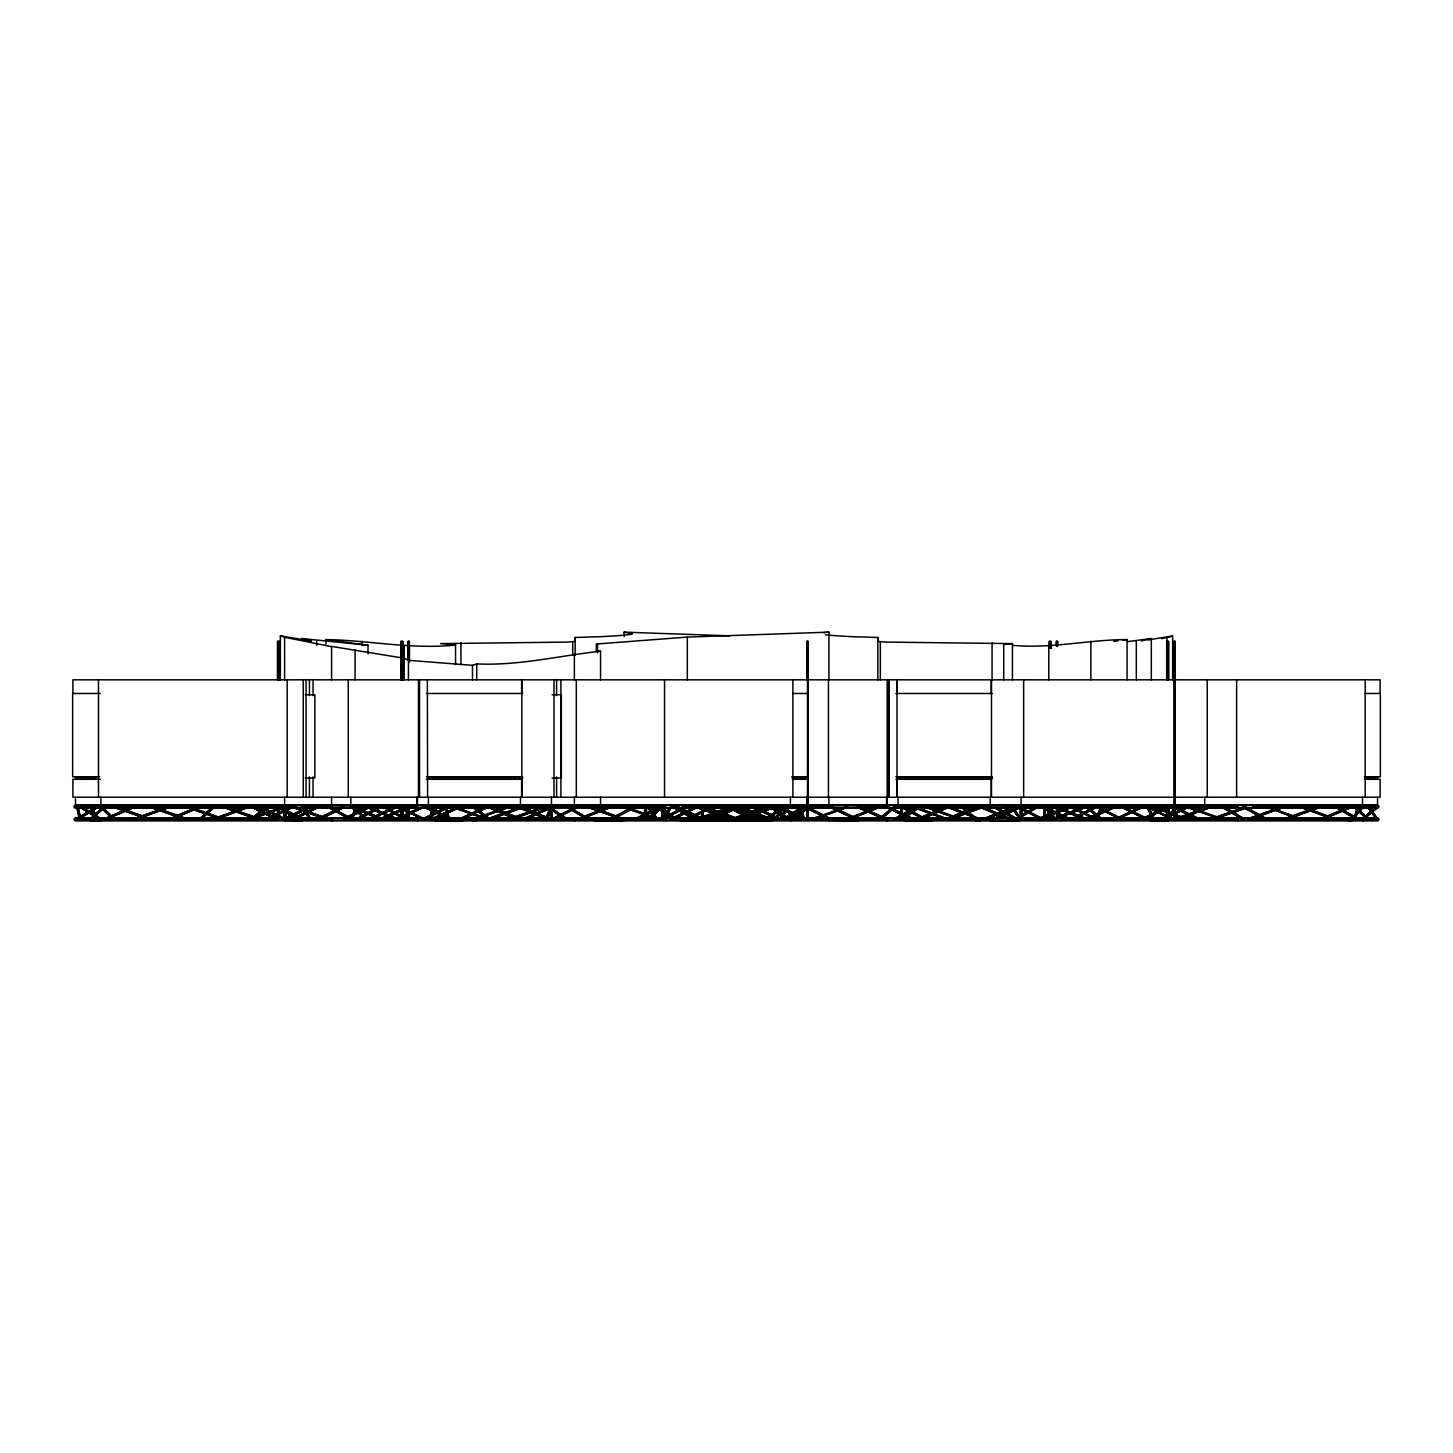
<?xml version="1.0" encoding="UTF-8"?>
<svg xmlns="http://www.w3.org/2000/svg" width="1453" height="1453" viewBox="0 0 1453 1453"><rect width="100%" height="100%" fill="white"/><g stroke="black" fill="none" stroke-linecap="round" stroke-linejoin="round"><path stroke-width="1.5" d="M1070.861 807.051L1096.797 819.438L1070.861 807.051L1039.204 818.675M1073.64 818.874L1096.797 806.197L1122.334 819.855M1161.238 807.614L1148.07 819.855M1173.806 819.855L1150.267 807.178M1325.136 818.402L1352.289 807.051L1322.866 819.002M105.869 820.309L105.869 818.548M105.869 807.505L105.869 805.743M276.96 807.505L276.96 805.743M276.96 820.309L276.96 818.548M661.551 819.438L661.714 810.883M661.714 819.819L661.86 810.502M662.241 810.265L662.078 818.802L669.524 807.759M662.713 810.265L662.568 818.802L685.144 807.614M662.949 819.819L663.331 806.615M517.159 807.305L550.76 819.002L517.668 805.943L517.268 807.305L546.128 818.511M567.233 805.943L566.507 807.305L567.233 805.943L588.919 819.02L587.775 819.855M416.648 805.743L416.793 807.505M416.648 818.548L416.793 820.309M675.373 807.051L676.244 805.943L703.07 818.747L702.398 820.11L675.373 807.051L702.707 820.11M829.772 807.051L857.288 820.11L829.954 807.305L829.173 805.198L886.82 805.743L886.693 808.05L886.512 805.198M857.107 819.855L857.96 818.747M594.368 636.85L575.152 637.486L574.934 641.372L567.233 642.099L440.568 643.606L455.552 645.023L455.552 664.602M545.438 807.505L545.438 805.743M545.438 820.309L545.438 818.548M701.309 819.438L702.071 806.615M701.454 819.764L702.199 806.288M701.799 818.874L702.943 805.943L702.453 807.305L738.07 820.11L738.56 818.747L702.943 805.943M702.289 818.874L702.925 808.213M702.453 817.839L702.671 807.051M702.707 819.764L703.434 806.288M886.512 818.003L886.512 820.854M858.087 818.548L829.173 818.003L829.935 820.11L830.644 818.747L809.267 807.904M1168.375 637.268L1172.644 635.978L1172.644 679.822M718.291 805.743L718.291 807.505M718.291 818.548L718.291 820.309M1243.968 819.837L1221.828 806.615L1222.718 805.961L1244.04 818.765L1243.296 820.091L1244.04 818.765M399.23 819.129L424.403 805.943M452.519 819.855L452.628 818.747L424.131 805.943M462.199 819.201L488.281 807.305L488.172 805.943L517.813 818.747L517.141 820.11M1019.316 805.198L1020.06 805.743C1021.532 809.666 1021.405 803.872 1020.06 807.505L1019.316 808.05M331.756 805.198L331.756 808.05M331.756 818.003L331.756 820.854M1237.883 808.05L1237.883 805.198M1237.883 820.854L1237.883 818.003M397.268 820.11L397.94 818.747L397.268 820.11L366.501 807.305L366.937 805.943M520.955 807.505L520.955 805.743M520.955 820.309L520.955 818.548M990.746 807.505L990.746 805.743M990.746 820.309L990.746 818.548M665.765 808.05L665.765 805.198M665.765 820.854L665.765 818.003M738.07 820.11L738.56 818.747M427.8 807.505L427.8 805.743L575.261 805.743L574.716 808.05M427.8 820.309L427.8 818.548M897.427 807.505L897.427 805.743L1204.065 805.743L1204.101 807.505L1204.065 805.743M897.427 820.309L897.427 818.548M714.313 819.129L738.396 807.305L738.596 805.943L770.907 818.747L770.163 819.855M713.968 818.874L738.07 807.305L738.596 805.943M788.489 818.275L811.9 807.033M829.173 808.05L830.626 805.943L829.954 807.305M829.173 820.854L830.644 818.747M779.135 819.438C785.474 806.161 796.916 797.806 781.787 818.003M947.737 806.615L947.12 807.305L980.612 819.438L947.047 807.051L932.554 813.026M980.612 819.438L947.574 805.943M260.087 806.215L259.233 807.287L282.572 819.111M1052.698 805.743L1043.817 819.438L1043.799 806.615M1052.698 820.309L1052.698 818.548M75.211 777.664L95.971 777.664L96.425 776.737M1061.362 805.198L1061.362 808.05M1061.362 818.003L1061.362 820.854M452.065 807.305L452.555 805.943L487.899 819.438L452.192 807.051M487.609 820.11L488.099 818.747M1348.983 818.548L1350.999 818.548M682.565 807.505L682.565 805.743L806.687 805.743M682.565 820.309L682.565 818.548M428.217 776.737L428.78 777.664L516.759 777.664L517.25 776.737M897.845 776.737L898.408 777.664L986.387 777.664L986.878 776.737M979.94 807.051L980.63 805.943L1011.615 819.438L979.976 807.305L1011.179 820.11M1300.617 807.051L1301.252 805.943L1300.635 807.305L1335.47 819.438L1301.107 805.943M1335.561 818.747L1335.289 819.855M1300.78 820.11L1266.344 806.615L1301.252 818.747L1300.635 820.11L1301.252 818.747M1253.267 807.505L1253.267 805.743L1378.752 805.743M1253.267 820.309L1253.267 818.548M917.352 807.432L947.647 819.438L912.829 807.305L913.102 806.197M947.737 818.747L947.265 820.11M586.413 816.913L611.15 807.051L580.31 819.056M323.728 818.602L292.362 807.305L292.743 806.197L328.396 818.747M269.168 818.439L292.398 807.305L292.888 805.943M912.72 819.837L886.239 807.287L912.956 820.091L913.501 818.765L886.766 805.961M588.084 807.305L588.61 805.943L623.573 818.747L623.192 819.855L588.084 807.305L623.192 819.855M429.834 776.737L429.271 777.664M899.461 776.737L898.898 777.664M1354.359 817.294L1358.155 805.961L1355.322 819.438M1354.541 817.712L1357.683 805.961M1354.759 818.765L1358.155 805.961M1355.159 819.02L1358.555 806.215M547.381 818.021L552.104 807.051L551.177 805.943M755.378 811.319L765.84 807.051L761.245 808.649M987.604 818.511L1016.047 807.051L985.643 819.056M1057.439 818.511L1086.608 807.051L1055.132 819.056M351.753 820.11C349.047 818.275 357.529 812.518 356.548 808.031M1357.32 806.215L1357.756 807.287L1358.718 806.615M302.242 808.05L285.787 807.505L285.06 805.198L332.029 805.743M99.712 806.615L99.985 805.743L99.785 807.505L73.994 806.615M99.712 819.438L99.985 818.548L99.785 820.309L73.994 819.438M285.787 807.505L285.787 805.743M372.077 818.947L397.977 805.961L397.396 807.287L377.126 816.186M397.232 807.033L424.312 819.438L397.977 806.215M552.322 807.505L551.577 805.198M552.667 807.505L552.667 805.743M552.322 820.309L551.577 818.003M552.667 820.309L552.667 818.548M1022.258 807.505L1022.258 805.743M1022.258 820.309L1022.258 818.548M1068.246 819.183L1042.455 807.033L1068.391 818.929M517.777 806.197L550.76 819.002L551.65 805.943L551.214 820.128M551.087 806.197C551.922 833.586 553.647 814.479 550.233 805.925M1020.732 805.961L1021.332 807.305M150.658 805.925L150.168 807.305L186.565 820.128L187.056 818.747L152.801 806.687M187.056 805.925L186.565 807.305L218.695 818.62M223.453 805.925L222.981 807.305L255.092 818.62M222.981 820.128L223.453 818.747L189.199 806.687M259.379 820.128L259.851 818.747L227.74 807.432M659.462 820.128L659.953 818.747M884.223 819.183L857.324 807.287L857.851 806.215M1185.793 807.051L1222.191 819.855L1188.227 806.942M525.405 818.947L550.269 807.959L551.686 820.128M802.928 819.438C795.3 777.864 809.121 844.738 801.402 807.051L782.913 819.002M1117.866 819.183L1142.857 807.033L1117.975 818.929M923.563 818.402L949.081 807.051L923.672 818.148M350.718 819.438L355.931 806.615M350.899 819.855L356.094 807.051L357.329 807.051M351.68 818.747L356.494 807.305M352.498 818.293L356.966 807.305M352.244 819.438L357.456 806.615M1095.471 819.438L1100.502 807.759M1096.397 818.021L1100.193 808.885M1096.434 818.747L1102.173 807.051L1097.633 818.021M1096.833 819.002L1101.374 808.031M1096.997 819.438L1102.3 806.615M472.606 808.05L477.528 807.505M472.334 818.003L475.948 818.548M472.606 820.854L477.528 820.309M980.902 807.505L976.561 808.05M980.157 818.548L975.962 818.003M980.902 820.309L976.561 820.854M1375.446 818.021C1373.103 813.317 1366.982 809.176 1368.563 805.943M545.983 817.603L550.033 808.031M546.165 818.021L550.088 808.867M546.946 816.913L550.088 809.593M547.327 817.185L549.688 811.682M546.728 819.438L550.941 809.139M1019.225 818.239L1010.816 806.197L1011.996 806.197L1021.713 819.855L1019.316 818.003M1010.707 807.033L1011.996 806.197M406.622 807.123L380.886 819.002L351.172 807.305L351.808 805.943M366.519 820.11L367.155 818.747M786.309 818.148L770.253 807.305L770.49 805.943M789.106 818.747L788.452 820.11L789.106 818.747L774.54 808.504M566.416 819.002L567.306 819.855L548.998 807.359M979.976 807.305L980.63 805.943M1011.724 819.002L1011.016 820.11M284.388 818.747L284.007 807.051L291.98 819.837L293.161 819.837L292.053 818.747M1070.461 819.438L1044.979 806.869M487.754 807.305L488.172 805.943M1145.763 819.129L1121.462 807.051L1148.288 819.438L1163.054 806.615M1147.743 807.305L1174.024 819.438M1197.236 819.129L1172.934 807.051L1199.76 819.438M1358.301 818.747L1357.611 820.11L1358.301 818.747L1335.598 805.943L1334.907 807.305L1335.598 805.943M1243.078 806.615L1244.004 805.943L1243.332 807.305L1266.962 819.855L1266.907 818.747L1265.999 819.855L1266.962 819.855M101.438 819.855L79.806 807.305L80.097 805.943M101.383 818.747L100.693 820.11L79.515 806.615M782.114 807.105L801.13 818.747L800.839 820.11M659.044 806.615L660.043 805.943L676.517 819.002L675.554 820.11L659.044 806.615L675.972 820.11M676.517 819.002L675.554 820.11M1367.636 819.855L1368.908 819.02L1357.956 808.794M111.935 818.42L100.402 807.033L100.947 805.943M113.661 820.11L114.642 819.02L102.818 807.378L89.941 819.438M331.411 805.198L331.411 808.05M108.648 818.402L134.602 807.051L106.795 819.002M857.343 807.287L884.387 818.929M1169.683 815.351L1173.933 807.777M1171.699 812.536L1173.643 808.867M1170.5 815.097L1174.387 807.777M1169.919 817.185L1174.787 808.031M1170.101 817.603L1174.968 808.449M1169.992 818.021L1173.879 810.701M525.986 819.201L553.066 807.051L525.695 819.201M774.885 819.002L781.732 808.031M774.776 819.438L782.767 806.615M782.949 807.051L775.23 818.747M776.084 819.002L782.931 808.031M776.265 819.438L783.113 808.449M777.301 818.021L783.004 808.867M669.996 807.759L662.277 818.747M663.131 819.002L670.396 808.031M664.511 817.603L671.776 806.615M664.421 818.021L671.667 807.051L670.469 807.051M1045.633 818.275L1053.825 807.051L1046.451 818.021M1046.106 818.275L1053.934 806.615M779.989 818.765L787.635 807.795M788.053 806.615L781.151 818.548M780.388 819.02L789.306 806.215M780.588 819.438L789.506 806.615M1266.398 807.305L1266.871 805.943M624.754 807.505L595.966 807.541M623.391 818.548L594.913 818.548M624.754 820.309L593.787 820.309M828.664 805.198L832.623 805.67M828.664 818.003L858.868 818.003M272.928 817.167L292.943 807.051L269.168 818.874M298.664 817.167L318.679 807.051L294.378 819.129M322.421 818.148L344.415 807.051L322.639 817.894M663.167 819.129L687.124 807.051L662.822 819.129M690.883 818.148L712.86 807.051L689.103 818.874M746.315 816.186L764.351 807.051L745.988 816.186M1164.67 819.129L1188.645 807.051L1164.343 819.129M1351.326 819.002L1361.061 807.541M1351.236 819.438L1361.988 806.615M1352.489 819.002L1361.915 807.795M1352.689 819.438L1363.441 806.615M1354.959 816.913L1363.368 807.051L1351.653 818.747M1076.183 818.148L1096.797 807.051L1073.985 819.129M361.034 817.985L381.285 807.051L359.254 818.784M1187.446 819.02L1197.181 807.814M1187.392 819.438L1198.507 806.615M1190.007 817.421L1198.344 807.814M1189.371 818.493L1199.869 807.033M1189.807 818.493L1199.942 806.615M980.412 819.855L947.538 807.051L919.458 819.002M980.63 818.747L980.176 820.11M417.792 808.05L417.792 805.198M417.792 820.854L417.792 818.003M887.42 808.05L887.42 805.198M887.42 820.854L887.42 818.003M331.92 808.05L331.92 805.198M331.92 820.854L331.92 818.003M787.508 817.785L804.29 807.051L787.126 817.785M574.716 820.854L574.716 818.003M100.875 808.05L90.976 808.05L96.788 819.02M100.875 820.854L90.976 820.854L91.721 820.309M790.723 808.05L790.723 805.198M790.723 820.854L790.723 818.003M600.561 679.822L600.561 651.235C559.314 655.648 518.63 665.946 476.747 663.894L472.479 665.329L408.438 660.316L404.17 658.227L331.593 646.422L331.593 679.822M90.032 819.002L102.509 807.359M91.176 819.002L102.309 808.467M91.376 819.438L105.052 806.615M92.81 818.439L104.979 807.051L103.817 807.051M199.297 819.002L211.975 807.359M199.224 819.438L213.137 806.615M200.441 819.002L214.463 807.051L201.785 818.693M201.349 818.693L214.554 806.615M1362.86 808.05L1362.86 805.198M1362.86 820.854L1362.86 818.003M253.022 817.585L263.066 808.794M252.967 818.003L263.483 808.794M254.13 817.585L267.279 807.033L255.91 817.004M254.329 818.003L267.334 806.615M647.057 819.002L658.754 808.776M646.985 819.438L659.19 808.776M648.201 819.002L659.571 809.049M648.401 819.438L659.771 809.466M649.945 818.439L659.698 809.902M1147.089 819.002L1160.402 807.359M1147.016 819.438L1161.655 806.615M1148.851 818.439L1162.981 807.051L1149.668 818.693M1362.097 819.002L1375.446 807.359M1362.024 819.438L1376.699 806.615M1363.84 818.439L1378.025 807.051L1366.292 817.276M1363.223 819.002L1376.263 807.614M1363.423 819.438L1378.098 806.615M424.312 807.051L398.576 818.874M879.101 819.002L891.052 808.776M879.029 819.438L893.995 806.615M880.246 819.002L895.32 807.051L882.025 818.439M882.098 818.003L895.393 806.615M901.423 807.287L921.456 817.712M734.709 807.432L702.598 818.747L702.398 820.11M673.357 807.033L693.608 819.02M738.215 819.855L701.527 807.051L725.828 819.129M727.263 807.051L751.909 818.874M779.28 807.305L803.382 818.874M789.433 807.033L788.252 807.033M328.451 807.051L349.955 819.038M383.102 807.033L401.936 817.966M284.17 818.003L302.242 818.003M285.06 820.854L286.078 819.438L285.06 818.003L302.242 818.548M778.536 818.003L756.069 807.614M1169.556 807.505L1153.01 807.577M1169.556 820.309L1150.758 820.309M435.155 808.05L453.917 807.868M434.229 818.003L433.503 818.548L462.563 818.003M435.155 820.854L462.926 820.854M904.474 818.003L903.73 818.548L932.19 818.003M905.382 820.854L932.554 820.854M1019.316 820.854L1020.333 819.438L1052.517 819.438M900.951 819.02L917.533 807.232M902.731 818.148L915.172 809.176M901.913 819.02L917.896 807.487M902.949 818.566L918.133 807.904M903.33 818.82L917.551 808.576M903.693 818.82L918.133 808.322M283.971 807.033L285.242 807.051L293.161 819.837M409.056 807.051L382.52 818.929M922.855 819.038L901.042 807.033L902.168 807.051M1045.197 807.051L1043.944 807.051M766.548 817.839L781.914 807.359M766.494 818.257L781.877 807.795M767.602 817.839L781.26 808.522M766.712 818.693L784.892 806.615M767.075 818.947L782.459 808.467M767.493 818.947L784.838 807.051L783.785 807.051M400.047 809.866L380.25 819.002L351.989 807.051M76.573 807.051L77.808 807.051M77.953 808.068L79.879 820.11M406.422 807.051L408.693 818.747L408.729 806.415M302.914 807.051L301.697 807.051L308.726 818.021M647.057 807.051L648.256 807.051L657.156 818.747M1020.551 819.02C1026.145 822.216 1010.325 809.484 1011.488 807.305M1152.265 818.021C1143.965 802.456 1148.088 804.236 1153.482 818.021M76.591 819.002L95.171 807.105M96.715 806.615L76.864 818.747M77.627 819.002L95.934 807.359M80.442 817.53L97.95 807.051L79.624 818.693M79.661 818.257L97.987 806.615M786.545 817.095L803.055 806.615M783.93 819.002L802.274 807.359M786.745 817.53L804.326 806.615M285.151 807.033L292.761 820.091M292.507 818.765L291.98 819.837M90.013 807.033L91.212 807.033L96.933 818.003M1015.266 818.802L1035.172 807.069M1015.411 819.038L1035.317 807.305M1017.463 818.366L1037.351 806.615M1017.681 818.747L1037.587 807.014M1017.826 818.983L1037.714 807.25M894.122 819.002L915.463 806.996M915.844 806.996L894.358 818.747M895.084 819.002L917.134 806.615M896.229 818.784L918.314 806.615M898.517 817.985L917.333 807.051M897.191 818.784L918.296 807.051M356.13 819.002L378.724 806.996M358.128 818.366L380.141 806.615M357.057 819.002L379.07 807.269M358.328 818.784L381.285 806.615M1071.587 819.002L1094.4 806.924M1073.422 818.439L1094.745 807.178M610.387 818.784L632.854 806.96M610.442 819.02L632.909 807.214M612.476 818.439L633.072 807.614M612.712 818.838L635.433 807.033M612.912 819.092L635.47 807.269M552.213 818.765L575.679 806.942M552.213 819.02L575.915 807.196M554.301 818.439L575.697 807.614M554.737 818.439L576.133 807.614M554.537 818.856L578.24 807.033L554.755 819.111M266.099 819.002L290.4 806.924M266.989 819.002L290.745 807.178M291.853 819.002L316.155 806.924M292.725 819.002L316.482 807.178M294.033 818.874L318.461 807.305M341.546 806.924L318.134 818.747M317.589 819.002L341.891 806.924M318.461 819.002L342.218 807.178M322.639 817.458L344.216 807.305M365.302 807.904L343.871 818.747M343.326 819.002L367.627 806.924M344.198 819.002L367.972 807.178M345.523 818.874L369.952 807.305M349.81 817.167L370.152 807.051M446.58 806.924L423.168 818.747M422.623 819.002L446.925 806.924M423.495 819.002L447.252 807.178M424.821 818.874L449.449 807.051L425.148 819.129M634.561 819.002L658.863 806.924M635.433 819.002L659.19 807.178M636.741 818.874L661.387 807.051L637.086 819.129M660.298 819.002L684.599 806.924M661.169 819.002L684.944 807.178M686.034 819.002L706.376 808.885M686.924 819.002L705.831 809.575M688.232 818.874L700.982 812.536M704.941 810.556L710.88 807.614M711.77 819.002L730.132 809.866M712.66 819.002L735.545 807.614M716.62 818.148L738.396 807.305M757.522 808.885L738.051 818.747M737.525 819.002L761.826 806.924M738.396 819.002L762.153 807.178M739.704 818.874L762.371 807.614M1161.819 819.002L1186.12 806.924M1162.691 819.002L1186.447 807.178M1163.998 818.874L1187.773 807.051L1222.336 819.438M1144.038 817.785L1166.123 806.942M1144.346 818.039L1166.323 807.196M1144.583 818.439L1166.559 807.614M1146.453 817.876L1164.434 808.994M1144.728 818.856L1168.702 807.033L1144.764 819.111M308.163 806.924L283.971 818.747L284.988 818.765L284.861 807.305M283.807 819.002L308.472 806.924M284.606 819.002L308.799 807.178M286.822 818.439L311.051 807.051L286.859 818.874M396.342 819.002L420.607 807.178M420.607 807.614L397.196 819.002L366.646 806.197M398.903 819.129L423.695 807.051L451.792 819.855M670.505 819.002L695.369 806.924M671.34 819.002L695.696 807.178M674.573 817.458L694.861 807.614M673.593 818.874L697.949 807.051L675.427 818.148M1115.141 819.02L1140.369 806.869M1117.666 818.093L1140.659 807.123M1119.046 817.603L1138.189 808.449M1117.884 818.511L1142.766 807.305M394.58 806.851L369.571 818.747M369.098 819.002L394.889 806.851M369.879 819.002L395.198 807.105M372.041 818.511L395.416 807.541M789.669 816.277L807.414 807.777M790.141 816.277L805.725 808.958M787.835 817.603L807.305 808.449M788.053 818.021L811.846 807.287M788.307 818.275L811.664 807.287M993.561 818.765L1018.771 806.869M993.38 819.02L1018.934 806.869M993.816 819.02L1019.171 807.123M995.977 818.511L1019.407 807.541M995.668 818.929L1021.277 807.287M995.904 819.183L1021.477 807.033M406.35 806.851L380.613 818.747M383.083 818.511L406.84 807.541M382.811 819.201L408.892 807.051L407.803 807.051M442.493 817.258L431.287 807.051L431.668 818.747L457.695 806.869M431.505 819.02L453.463 808.958M431.995 819.02L457.931 807.123M434.211 818.511L456.169 808.449M433.829 818.929L456.26 808.867M434.084 819.183L458.204 808.213M485.574 806.851L459.802 818.747M459.348 819.002L485.865 806.851M460.111 819.002L486.174 807.105M462.326 818.511L486.392 807.541M461.6 818.947L471.626 814.37M475.64 812.536L487.99 807.305M523.08 819.002L550.16 806.851M523.806 819.002L534.159 814.425M538.318 812.608L546.6 808.94M525.187 818.511L550.051 807.541M974.327 806.796L947.138 818.747M946.793 819.002L973.982 807.051M947.41 819.002L974.6 807.051M949.554 818.584L974.818 807.468M949.009 819.002L976.816 807.051L949.626 819.002M927.032 815.333L918.968 818.747L929.085 814.316M918.877 819.002L928.649 814.733M922.855 817.73L930.665 814.316M942.398 809.176L946.303 807.468M923.599 817.73L937.276 811.737M941.199 810.029L947.065 807.468M917.243 819.002L945.213 806.778M917.969 819.002L945.503 807.051M933.026 812.59L944.831 807.468M920.185 819.002L947.719 807.051M922.001 818.42L947.574 807.305M1085.954 818.765L1113.398 806.796M1085.918 819.02L1113.561 807.069M1088.025 818.584L1113.761 807.468M1088.243 818.983L1115.868 807.033L1092.329 817.549M103.871 819.002L132.06 806.796M104.562 819.002L132.35 807.051M105.906 818.584L131.714 807.468M106.759 818.584L134.457 807.305M197.59 806.796L169.928 818.747M169.529 819.002L197.463 807.051M170.219 819.002L198.153 807.051M172.417 818.584L198.353 807.468M171.781 819.002L200.387 807.051L172.471 819.002M1349.692 806.796L1320.595 818.747M1320.468 819.002L1349.891 807.051M1322.666 818.584L1349.674 807.468M1329.313 816.023L1339.702 811.737M1343.843 810.029L1350.091 807.468M877.539 806.742L847.698 818.747M847.571 819.002L877.739 806.996M849.696 818.638L877.558 807.414M850.078 818.638L877.939 807.414M849.878 819.056L880.046 807.051L854.055 817.712M982.827 819.002L1011.47 807.541M983.336 819.002L995.505 814.207M999.555 812.608L1009.69 808.594M984.916 818.638L1011.27 808.231M985.134 819.056L1015.974 807.305M734.564 817.948L757.176 809.139M734.491 818.202L746.715 813.408M750.783 811.809L756.904 809.394M734.582 818.638L746.788 813.825M752.908 811.428L756.977 809.83M753.544 811.428L757.612 809.83M734.782 819.056L746.987 814.261M753.108 811.846L757.703 810.247M737.052 818.511L747.441 814.515M577.477 819.002L608.317 806.996M577.985 819.002L596.475 811.809M600.598 810.193L608.807 806.996M579.62 818.638L609.007 807.414M579.82 819.056L611.077 807.305M1053.062 818.747L1081.958 807.541M1052.789 819.002L1083.738 806.996M1053.316 819.002L1084.265 806.996M1046.451 808.631L1055.441 818.765L1084.465 807.414M962.576 813.462L956.474 815.732L978.977 807.432L966.645 811.955M956.782 815.987L981.193 806.942M956.583 816.423L981.374 807.378M956.764 816.84L962.867 814.588M968.969 812.318L983.518 807.051L956.946 817.113M1037.042 819.002L1069.789 806.942M1041.456 817.494L1070.098 806.942M1047.577 816.096L1072.441 807.051L1047.758 816.35M213.573 818.747L244.504 807.45M213.645 819.002L246.683 806.96M217.914 817.93L246.847 807.378M218.077 818.348L249.044 807.051L218.186 818.602M248.699 819.002L282.082 806.942M250.951 818.675L282.245 807.378M255.274 817.603L284.479 807.051M255.365 817.857L284.57 807.305M699.22 817.985L713.895 812.717M717.982 811.21L728.48 807.432M699.256 818.257L730.714 806.942M699.383 818.675L730.895 807.378M699.565 819.111L731.022 807.795M701.799 818.62L731.059 808.068M487.663 818.747L519.139 807.432M521.355 806.942L487.736 819.002L472.534 806.615M489.988 818.675L502.556 814.152M506.752 812.645L517.232 808.885M490.079 818.675L521.518 807.378M490.133 819.111L521.663 807.795M492.349 818.62L521.736 808.068M133.876 818.747L165.533 807.432M133.967 819.002L167.749 806.942M136.237 818.675L167.894 807.378M136.382 819.111L170.164 807.051L138.58 818.62M473.042 819.002L507.297 806.942M475.331 818.675L507.442 807.378M475.476 819.111L509.749 807.051L477.71 818.62M509.349 818.747L541.442 807.432M509.44 819.002L543.676 806.942M513.853 817.93L543.822 807.378M514.017 818.348L546.11 807.051L514.108 818.62M702.689 819.002L736.943 806.942M704.977 818.675L737.089 807.378M705.123 819.111L739.377 807.051L707.357 818.62M738.978 818.747L771.016 807.432M739.068 819.002L773.214 806.942M741.357 818.675L771.234 808.122M741.502 819.111L775.684 807.051L743.736 818.62M811.337 819.002L845.592 806.942M813.626 818.675L845.755 807.378M813.771 819.111L848.043 807.051L816.005 818.62M1174.95 818.747L1207.062 807.432M1175.041 819.002L1209.296 806.942M1177.33 818.675L1209.441 807.378M1177.475 819.111L1211.729 807.051L1181.852 817.857M1211.348 818.747L1243.459 807.432M1211.439 819.002L1245.693 806.942M1213.727 818.675L1245.839 807.378M1213.873 819.111L1246.002 807.795M1218.25 817.857L1246.093 808.068M1247.746 818.747L1279.857 807.432M1247.836 819.002L1282.091 806.942M1250.125 818.675L1282.254 807.378M1250.27 819.111L1284.543 807.051L1252.504 818.62M1284.143 818.747L1316.273 807.432M1284.234 819.002L1318.507 806.942M1286.523 818.675L1318.652 807.378M1286.686 819.111L1320.94 807.051L1288.92 818.62M1151.303 679.822L1151.303 638.521L1141.459 640.973M828.918 679.822L828.918 632.146L687.305 637.086L596.293 644.024L596.293 651.235L600.561 651.235M629.912 634.416L632.273 633.889L624.082 632.146L624.082 636.686M1161.764 638.648L1166.178 637.722M1147.834 639.974L1172.644 635.978M1352.525 818.003L1349.256 818.003M1127.401 641.663L1151.303 638.521M1113.797 641.354L1118.229 640.755M1122.66 640.174L1127.074 639.574L1127.074 679.822M975.962 808.05L980.375 808.05M975.962 820.854L980.375 820.854M1013.068 645.368C1051.318 648.892 1088.878 639.611 1127.074 639.574M823.724 632.727L828.918 632.146M1003.878 644.405L1012.432 643.606L1012.432 679.822M1152.81 807.977L1156.915 807.832M1161.038 807.705L1167.94 808.05M1150.758 820.854L1167.94 820.854M1150.758 818.548L1165.778 818.075M286.441 807.977L302.242 807.505M302.242 820.309L283.444 820.309M858.632 636.85L877.848 637.486L878.066 641.372L885.767 642.099L1012.432 643.606M285.533 805.688L293.887 805.434M298.065 805.325L302.242 805.198M325.926 644.042L325.926 639.574C369.298 640.301 412.034 649.709 455.552 645.023M906.581 807.995L912.902 807.868M921.347 807.705L929.775 807.541M990.074 808.05L1017.663 807.505L1040.711 819.129M931.9 820.309L903.73 820.309M990.074 820.854L1018.408 820.854M453.645 807.668L433.503 807.505M594.568 808.05L623.827 808.05M859.213 807.505L828.246 807.505M1005.185 805.452L1018.408 805.198L1017.663 807.505M462.254 820.309L433.503 820.309M594.568 820.854L623.827 820.854M859.213 820.309L828.246 820.309M989.784 818.548L1018.408 818.003L1017.663 820.309M684.581 808.013L767.802 807.523M680.167 818.548L772.215 818.003M680.131 820.854L772.251 820.309M1173.806 641.391L1175.259 641.391L1175.259 817.73L1173.806 817.73M100.33 693.481L72.65 693.481L72.65 776.737L99.821 776.737M426.419 693.481L522.68 693.481M792.648 693.481L808.249 693.481M895.883 693.481L992.308 693.481M1364.73 693.481L1380.35 693.481L1380.35 776.737L1364.403 776.737M305.166 694.77L314.883 694.77L314.883 778.009L305.166 778.009M552.122 694.77L561.33 694.77L561.33 778.009L552.122 778.009M426.492 776.737L522.68 776.737M791.939 776.737L808.249 776.737M895.883 776.737L992.308 776.737M74.721 777.319L96.298 777.319M428.381 777.319L517.123 777.319M792.157 777.319L806.179 777.319M898.008 777.319L986.75 777.319M1365.457 777.319L1378.279 777.319M792.521 777.664L805.688 777.664M1364.621 777.664L1377.789 777.664M518.358 778.009L522.898 778.009M987.986 778.009L992.526 778.009M100.33 779.298L72.886 779.298L72.886 797.225L1380.114 797.225L1380.114 779.298L1364.403 779.298M426.256 779.298L522.081 779.298M792.321 779.298L808.013 779.298M895.883 779.298L991.709 779.298M790.541 804.908L75.483 804.908L75.483 797.225M791.068 804.908L1362.605 804.908M1363.15 804.908L1377.553 804.908L1377.553 797.225M75.029 805.198L350.845 805.198M351.172 805.198L1203.52 805.198M1204.682 805.198L1378.007 805.198M74.285 805.743L295.976 805.743M332.465 805.743L417.065 805.743M600.616 805.743L665.456 805.743M807.196 805.743L829.609 805.743M1204.591 805.743L1237.593 805.743M105.778 806.615L276.978 806.615M302.242 806.615L332.138 806.615M350.137 806.615L417.102 806.615M427.654 806.615L545.493 806.615M551.522 806.615L665.329 806.615M682.347 806.615L829.754 806.615L857.125 819.438M886.875 806.615L858.087 807.505M897.282 806.615L990.855 806.615M1062.07 806.615L1237.484 806.615M1253.049 806.615L1379.042 806.615M275.779 819.129L251.478 807.051L276.124 818.874M496.763 810.247L488.753 807.051L497.344 810.247M675.554 807.305L676.244 805.943M777.301 819.129L752.999 807.051L777.646 818.874M801.057 818.148L778.735 807.051L799.295 818.693M800.022 806.615L801.003 807.305M961.541 807.25L972.675 817.222M1083.775 819.002L1055.096 807.051L1084.41 819.002M1086.517 807.305L1085.645 807.051L1099.521 818.693M1096.579 807.305L1120.009 819.129M74.285 807.505L1378.752 807.505M75.029 808.05L1378.007 808.05M409.183 817.73L409.455 806.415M75.029 818.003L1378.007 818.003M74.285 818.548L582.49 818.548M586.068 818.548L1378.752 818.548M302.333 818.747L281.9 807.904M310.815 818.747L303.332 807.759M406.186 818.747L384.773 807.014M431.559 818.765L432.376 807.033L444.945 819.02M445.762 818.765L433.339 807.378M489.534 818.765L473.841 806.615M550.76 818.747L519.538 806.996M673.466 818.747L658.409 807.214M901.169 818.765L901.786 807.305M925.325 818.765L903.893 807.014M1042.709 818.747L1021.259 807.904M1044.271 818.747L1053.025 807.305M1095.962 818.747L1074.82 807.904M1122.007 818.747L1100.557 807.904M1154.063 818.765L1149.269 809.612M1186.12 818.747L1158.114 807.541M1187.773 818.765L1199.106 807.287M105.778 819.438L276.978 819.438M302.242 819.438L332.138 819.438M350.137 819.438L417.102 819.438M427.654 819.438L545.493 819.438M551.522 819.438L665.329 819.438M682.347 819.438L829.754 819.438M886.875 819.438L858.087 820.309M897.282 819.438L990.855 819.438M1062.07 819.438L1237.484 819.438M1253.049 819.438L1379.042 819.438M74.285 820.309L1378.752 820.309M75.029 820.854L1378.007 820.854M684.526 807.523L769.927 808.031M680.077 818.003L695.86 818.075M700.092 818.13L772.142 818.548M680.04 820.309L772.179 820.854M990.456 805.198L1020.06 805.743M829.609 807.505L858.432 808.05M990.456 818.003L1020.06 818.548M829.609 820.309L858.432 820.854M594.132 818.003L624.336 818.003M906.109 807.505L912.72 807.632M921.529 807.814L928.14 807.959M920.167 818.293L905.382 818.003L906.109 818.548M924.399 818.384L932.844 818.548M437.299 818.057L463.216 818.548M1150.758 818.003L1165.379 818.439M302.242 820.854L285.787 820.309L285.787 818.548M624.082 632.146L729.733 635.833M280.356 679.822L280.356 635.978L311.541 640.973L301.697 638.521L368.009 645.223L368.009 653.868M325.926 639.574L368.009 645.223M280.356 635.978L284.588 636.777L284.625 679.822M331.593 646.658L284.625 637.268M1348.983 807.505L1351.671 808.05M1351.671 820.854L1349.11 820.854M1190.461 807.432L1222.591 818.747M927.504 806.942L961.759 819.002M927.359 807.378L959.47 818.675M959.325 819.111L925.052 807.051L957.091 818.62M700.092 807.432L732.203 818.747M697.858 806.942L732.112 819.002M729.824 818.675L697.113 807.051L673.084 818.003M729.678 819.111L695.424 807.051L727.444 818.62M659.862 819.002L623.555 805.925L623.065 807.305L655.194 818.62M623.319 806.615L659.716 819.438M623.155 807.051L659.571 819.855M223.362 806.197L259.76 819.002M223.217 806.615L259.615 819.438M223.072 807.051L259.469 819.855M186.965 806.197L223.362 819.002M186.819 806.615L223.217 819.438M186.656 807.051L223.072 819.855M150.567 806.197L186.965 819.002M150.404 806.615L186.819 819.438M150.258 807.051L186.656 819.855M114.151 806.197L150.567 819.002M114.006 806.615L150.404 819.438M113.861 807.051L150.258 819.855M702.798 806.197L738.505 819.002M702.634 806.615L738.378 819.438M452.373 806.197L488.045 819.002M452.21 806.615L487.899 819.438M452.065 807.051L487.736 819.855M292.834 806.197L328.324 819.002M292.689 806.615L326.09 818.675L294.668 807.378M292.434 807.051L325.944 819.111M588.538 806.197L623.5 819.002M588.392 806.615L623.373 819.438M1266.544 806.197L1301.27 819.002M1268.814 807.378L1301.161 819.438M1266.344 806.615L1300.726 819.438M1266.253 807.051L1300.98 819.855M1300.907 806.197L1335.579 819.002M1301.18 806.615L1335.47 819.438M1300.726 806.615L1335.016 819.438M1300.635 807.305L1335.089 820.11M915.136 806.942L947.756 819.002M915.372 807.378L947.647 819.438M912.92 806.615L947.229 819.438M912.811 807.051L947.465 819.855M517.649 806.615L550.633 819.438M947.81 806.197L980.684 819.002M949.19 807.414L977.942 818.638M1156.116 806.996L1186.284 819.002M1155.753 806.996L1185.92 819.002M1155.553 807.414L1184.159 818.638M1183.959 819.056L1153.428 807.051L1183.596 819.056M738.396 805.943L770.98 819.002M738.614 806.615L770.907 819.438M739.958 807.414L768.219 818.638M738.415 807.051L770.708 819.855M737.87 807.051L770.453 820.11M493.511 807.541L521.627 819.002M495.037 808.594L521.046 819.002M490.823 807.414L497.562 809.83M501.557 811.428L519.575 818.638M501.358 811.846L519.375 819.056M499.087 811.319L518.775 819.056M488.862 807.305L494.855 809.721M498.869 811.319L512.873 816.913M734.219 806.742L764.006 819.02L734.092 806.996M733.91 807.414L761.862 818.638M733.747 807.85L761.681 819.056M733.674 808.104L759.556 818.511M980.23 806.197L1011.288 819.002M980.03 806.615L1011.615 819.438M980.375 807.051L1011.415 819.855M354.35 806.796L383.211 819.002M355.967 807.904L382.684 819.002M356.403 808.322L381.086 818.584M351.626 807.305L378.361 818.402M1057.929 806.796L1086.717 819.002M1061.507 808.758L1086.081 819.002M1058.002 807.468L1084.61 818.584M1055.223 807.305L1081.831 818.402M368.989 806.796L398.049 819.002M371.332 808.322L397.995 819.438M366.447 806.615L397.795 819.855M366.392 807.051L397.523 820.11M487.899 805.943L517.94 819.002M487.609 806.197L517.904 819.438M487.409 806.615L515.07 818.584M488.063 807.051L517.686 819.855M487.354 807.051L517.395 820.11M859.976 806.869L886.911 818.765M859.849 807.123L886.82 819.02M857.67 806.615L884.568 818.511M423.822 806.197L452.046 819.002M423.604 806.615L451.829 819.438M451.937 820.11L423.568 807.051M1044.816 807.123L1070.77 819.02M1044.616 807.541L1068.609 818.511M830.317 805.943L858.142 819.002M830.008 806.197L857.343 819.002M832.751 807.541L856.162 818.511M675.917 805.943L703.27 819.002M675.591 806.197L703.252 819.438M675.391 806.615L703.034 819.855M886.512 806.215L913.556 819.02M886.911 806.615L911.412 818.439M886.294 806.615L912.829 819.438M525.623 807.904L546.019 817.748M523.788 807.178L548.253 819.002M523.77 807.614L544.167 817.458M523.57 808.031L543.949 817.894M522.917 808.304L543.622 818.148M397.813 805.961L424.421 818.765M397.595 806.215L424.312 819.438M397.359 806.615L421.788 818.439M397.632 807.033L424.076 819.837M1176.004 807.178L1199.76 819.002M1177.112 808.159L1198.888 819.002M1173.806 807.051L1197.581 818.874M1173.134 807.305L1194.929 818.148M1148.07 807.051L1171.826 818.874M1171.499 819.129L1147.198 807.051L1169.175 818.148M1123.986 806.924L1148.288 819.002M1122.334 807.051L1146.09 818.874M1121.662 807.305L1145.418 819.129M1096.797 806.615L1122.551 819.438M1096.597 807.051L1120.354 818.874M1071.061 806.615L1096.797 819.438M1094.272 819.129L1070.189 807.305M1020.932 807.904L1043.254 819.002M1020.587 808.159L1042.364 819.002M1020.387 808.594L1042.164 819.438M781.278 806.924L805.58 819.002M780.933 807.178L804.69 819.002M778.953 807.305L800.73 818.148M756.069 807.178L779.825 819.002M755.197 807.178L778.953 819.002M753.217 807.305L774.994 818.148M732.312 808.159L754.089 819.002M732.312 808.594L752.109 818.439M727.808 807.305L751.564 819.129M727.463 807.305L749.258 818.148M704.396 806.924L728.353 819.002M703.706 807.178L727.481 819.002M702.398 807.051L726.155 818.874M701.726 807.305L725.483 819.129M254.021 806.924L278.322 819.002M253.676 807.178L277.432 819.002M251.696 807.305L275.452 819.129M807.505 807.178L830.825 819.002M807.468 807.614L830.789 819.438M830.571 819.855L804.508 807.051L830.244 820.11M261.921 806.942L284.988 818.765M262.012 807.196L285.097 819.02M261.921 807.614L284.461 819.02M261.159 807.614L282.3 818.439M259.778 807.033L282.863 818.856M279.648 806.924L302.896 819.002M279.303 807.178L301.988 819.002M279.103 807.614L300.807 818.874M279.103 808.031L300.462 819.129M279.321 808.304L300.117 819.129M330.666 807.269L352.516 819.002M328.669 806.615L351.662 819.002M327.597 806.615L350.3 818.784M327.779 807.305L349.628 819.038M903.639 807.014L925.706 819.02M901.968 806.615L925.016 819.02M901.114 806.615L922.8 818.366M996.05 807.051L1017.318 818.784M995.904 807.287L1017.191 819.038M993.743 806.615L1015.048 818.366M993.525 807.014L1014.83 818.765M993.398 807.269L1014.684 819.002M385.081 807.014L406.368 819.02M383.32 806.615L405.532 819.02M382.284 806.615L404.206 818.784M1243.641 805.943L1267.143 819.002M1244.258 806.615L1267.161 819.438M1243.296 806.197L1266.181 819.002M1243.096 807.051L1266.598 820.11M1243.332 807.305L1266.235 820.11M1335.834 806.197L1358.537 819.002M1334.871 806.197L1358.555 819.438M1335.634 807.051L1358.337 819.855M1334.653 806.615L1357.356 819.438M1334.671 807.051L1357.992 820.11M675.1 807.033L696.096 819.02M674.773 807.287L695.333 819.02M672.666 806.615L693.935 818.765M672.757 807.287L693.317 819.02M566.888 805.943L588.356 818.747M566.525 806.197L588.901 819.438M567.197 807.033L588.683 819.855M566.307 806.615L587.793 819.438M566.289 807.033L588.32 820.11M1222.391 805.961L1244.222 819.02M1222.064 806.215L1244.186 819.438M1221.828 806.615L1243.15 819.438M1221.791 807.033L1243.623 820.091M782.368 807.359L801.384 819.002M780.479 806.615L801.402 819.438M779.244 806.615L796.371 817.095M798.932 818.947L779.534 807.305M82.639 807.359L101.637 819.002M80.75 806.615L101.656 819.438M79.733 806.197L100.638 819.002M79.552 807.051L100.693 820.11M551.522 808.268L567.469 819.002M548.362 806.615L567.524 819.438M567.306 819.855L547.109 807.051L566.543 820.128M547.054 806.615L566.942 820.128M1021.332 818.747L1021.859 806.615M900.914 807.051L901.314 818.747M771.18 806.197L789.397 819.002M771.234 806.615L789.451 819.438M771.034 807.051L789.251 819.855M769.963 807.051L788.87 820.11M658.827 807.214L673.756 819.002M658.027 807.487L672.666 819.002M658.954 808.322L671.976 818.566M657.828 807.904L671.595 818.838M657.864 808.322L671.177 818.838M659.644 805.943L676.571 819.438M659.262 806.197L675.445 819.002M676.353 819.855L659.099 807.051M475.131 807.232L489.806 819.02M488.753 819.02L472.57 807.033L487.227 818.82M353.515 807.359L367.464 819.002M351.372 805.943L367.536 819.438M350.99 806.197L366.338 819.002M350.791 806.615L366.156 819.438M350.863 807.051L364.812 818.693M1088.279 807.359L1102.173 819.002M1086.971 806.615L1102.228 819.438M1101.047 819.002L1086.081 807.051M1085.573 806.615L1100.847 819.438M100.402 807.033L113.534 819.02M963.321 807.414L976.997 819.038M962.195 806.615L968.751 812.318M972.039 815.169L976.961 819.438M961.922 807.014L974.418 817.621M961.032 806.615L974.164 818.003M960.996 807.014L972.475 816.967M1355.249 806.615L1368.962 819.438M1368.744 819.855L1353.924 807.033L1367.927 820.11M1353.869 806.615L1368.345 820.11M432.594 806.615L446.089 819.438M444.727 819.438L431.232 806.615L431.141 819.438M985.933 777.664L985.425 776.737M516.305 777.664L515.797 776.737M102.4 807.378L114.696 819.438M100.348 806.615L113.316 819.438M95.553 777.664L95.099 776.737M977.052 818.548L980.666 818.003M476.439 808.05L472.098 807.505M477.038 818.003L472.843 818.548M476.439 820.854L472.098 820.309M1046.578 807.814L1056.204 819.02M1046.65 808.231L1056.258 819.438M1045.434 807.814L1055.041 819.02M1046.051 808.903L1054.297 818.493M1054.842 819.438L1045.234 808.231L1045.197 817.73M1013.649 809.139L1020.95 818.747M1011.887 807.033L1021.622 819.855L1021.713 806.197M1010.616 806.615L1020.769 820.11M649.636 808.031L657.501 819.002M648.438 806.615L657.61 819.438M647.856 807.305L656.302 819.002M646.948 806.615L654.922 818.021M1369.017 806.615L1378.134 819.438M1369.398 807.759L1375.918 816.913M1368.835 807.051L1376.645 818.021M1368.435 807.305L1376.263 818.293M1367.527 806.615L1375.791 818.293M303.804 807.759L311.287 819.438M304.095 808.885L309.943 818.021M302.951 808.031L309.961 819.002M301.588 806.615L309.78 819.438M284.951 805.961L293.361 819.438M284.298 807.287L292.307 820.091M92.265 808.05L97.042 817.204M91.394 806.615L97.133 817.603M90.794 807.269L96.534 818.257M89.923 806.615L96.606 819.438M1148.469 806.615L1154.517 819.438M1147.888 807.287L1153.192 819.02M1146.962 806.615L1153.028 819.438M446.089 806.288L449.649 819.438M445.944 806.96L449.449 819.764M445.526 807.178L448.795 818.874M445.072 807.178L447.978 817.857M445.254 808.758L447.651 817.639M77.972 806.615L80.914 819.438M77.826 806.197L80.769 819.002M77.409 807.305L79.915 818.747M76.936 807.305L79.388 817.985M76.591 806.197L79.515 819.855M801.42 806.197L804.453 819.438M800.53 807.305L802.946 817.985M800.185 806.197L803.091 819.002M1052.698 807.505L1020.333 806.615L1020.315 815.169M406.459 806.197L408.638 816.877M406.513 808.068L408.693 818.747M406.005 809.448L407.748 817.985M405.205 806.197L407.675 819.438L407.803 806.197M551.068 807.051L552.067 819.855L552.086 806.197M549.833 806.197L550.832 819.002M549.688 806.615L550.687 819.438L550.687 810.883M1380.114 693.481L1380.114 679.822L72.886 679.822L72.886 693.481M1365.202 679.822L1365.202 797.225M1362.478 797.225L1362.478 804.908M1236.63 679.822L1236.63 797.225M1207.261 679.822L1207.261 797.225M1204.737 797.225L1204.737 804.908M1174.987 641.391L1174.987 817.73M1174.533 641.391L1174.533 817.73M1174.078 641.391L1174.078 817.73M1168.993 806.197L1168.993 816.877M1168.721 679.822L1168.721 641.391L1166.686 641.391L1166.686 679.822M1168.721 806.415L1168.721 817.73L1166.686 817.73L1166.686 806.415M1168.612 808.068L1168.612 816.604M1168.339 641.391L1168.339 679.822M1168.339 806.415L1168.339 817.73M1167.703 641.391L1167.703 679.822M1167.703 806.415L1167.703 817.73M1166.959 636.977L1167.068 679.822M1167.068 806.415L1167.068 817.73M1136.319 640.918L1136.319 679.822M1090.858 641.227L1090.858 679.822M1057.73 645.913L1057.73 641.391L1056.277 641.391L1056.277 645.913M1057.73 806.415L1057.73 817.73M1057.457 641.391L1057.457 645.913M1057.457 806.415L1057.457 817.73M1057.003 641.391L1057.003 645.913M1057.003 806.415L1057.003 817.73L1056.277 806.415M1056.549 641.391L1056.549 645.913M1056.549 806.415L1056.549 817.73M1051.191 648.183L1051.191 641.391L1049.157 641.391L1049.157 648.183M1051.191 806.415L1051.191 817.73L1049.157 817.73L1049.157 806.415M1050.791 641.391L1050.791 648.183M1050.791 806.415L1050.791 817.73M1050.174 641.391L1050.174 648.183M1050.174 806.415L1050.174 817.73M1049.538 641.391L1049.538 648.183M1049.538 806.415L1049.538 817.73M1048.775 646.185L1048.775 679.822M1044.798 808.068L1044.798 817.985M1044.326 807.305L1044.326 817.985M1043.944 806.197L1043.944 819.002M1023.639 679.822L1023.639 797.225M1021.332 805.925L1021.332 820.128M1021.078 797.225L1021.041 804.908M1020.841 805.925L1020.841 820.128M1020.46 806.197L1020.46 817.73M1003.714 643.861L1003.714 679.822M992.072 642.88L992.072 679.822M991.491 679.822L991.491 797.225M991.237 679.822L991.237 693.481M991.237 779.298L991.237 797.225M990.256 797.225L990.256 804.908M989.802 776.737L989.802 779.298M902.313 806.615L902.313 819.438M902.168 806.197L902.168 819.002M900.914 806.197L900.769 819.438M898.68 776.737L898.68 779.298M898.045 797.225L898.045 804.908M897.227 679.822L897.227 693.481M897.227 779.298L897.227 797.225M896.991 679.822L896.991 797.225M889.163 679.822L889.163 797.225M888.491 679.822L888.491 797.225M887.184 679.822L887.184 797.225M887.093 797.225L887.093 804.908M886.602 797.225L886.602 804.908M880.336 641.79L880.336 679.822M877.848 637.486L877.848 679.822M828.918 797.225L828.918 804.908M828.446 679.822L828.446 797.225M807.941 641.391L807.941 817.73M807.487 641.391L807.487 817.73M807.033 641.391L807.033 679.822M807.033 797.37L807.033 817.73M806.76 679.822L806.76 641.391L808.213 641.391L808.213 817.73L806.76 817.73L806.76 797.37M801.675 806.415L801.675 817.73M801.293 808.685L801.293 817.73M800.657 808.685L800.657 817.73M800.04 808.685L800.04 817.73M799.64 806.415L799.64 817.73M792.884 679.822L792.884 797.225M790.396 797.225L790.396 804.908M687.305 637.086L687.305 679.822M664.53 679.822L664.53 797.225M653.069 806.415L653.069 817.73M652.797 806.415L652.797 817.73M652.343 806.415L652.343 817.73M651.888 806.415L651.888 817.73M651.616 806.415L651.616 817.73M646.531 806.415L646.531 817.73L644.496 817.73L644.496 806.415M646.131 806.415L646.131 817.73M645.513 806.415L645.513 817.73M644.878 806.415L644.878 817.73M600.561 797.225L600.561 804.908M597.564 643.715L597.564 652.742M576.314 679.822L576.314 797.225M575.152 637.486L575.152 655.303M574.371 653.904L574.371 679.822M574.371 797.225L574.371 804.908M572.718 641.772L572.718 655.212M560.912 679.822L560.912 797.225M556.59 679.822L556.59 695.624M556.59 776.901L556.59 797.225M554.011 679.822L554.011 797.225M551.45 797.225L551.45 804.908M551.214 807.305L551.214 818.747M521.863 679.822L521.863 797.225M521.609 679.822L521.609 693.481M521.609 779.298L521.609 797.225M520.465 797.225L520.465 804.908M520.174 776.737L520.174 779.298M476.747 663.894L476.747 679.822M472.479 665.329L472.479 679.822M460.928 642.88L460.928 664.602M432.54 806.197L432.685 819.438M431.287 806.197L431.287 819.002M429.053 776.737L429.053 779.298M428.417 797.225L428.417 804.908M427.364 679.822L427.6 797.225M419.536 679.822L419.536 797.225M418.482 679.822L418.482 797.225M417.465 797.225L417.465 804.908M416.938 797.225L416.938 804.908M409.455 661.751L409.455 641.391L408.002 641.391L408.002 659.48M409.183 641.391L409.183 661.751M409.183 806.415L409.201 819.438M409.056 806.197L409.056 819.002M408.729 641.391L408.729 659.48M408.275 641.391L408.275 659.48M408.438 660.316L408.438 679.822M408.275 806.415L408.275 810.937M408.002 806.415L408.202 818.747M404.225 646.185L404.17 679.822M402.917 679.822L402.917 641.391L400.883 641.391L400.883 679.822M402.917 810.937L402.917 817.73L400.883 817.73L400.883 810.937M402.517 641.391L402.517 679.822M402.517 810.937L402.517 817.73M401.9 641.391L401.9 679.822M401.9 810.937L401.9 817.73M401.264 641.391L401.264 679.822M401.264 810.937L401.264 817.73M362.142 641.227L362.142 645.513M355.095 649.891L355.095 679.822M350.827 797.225L350.827 804.908M348.266 679.822L348.266 797.225M331.593 797.225L331.593 804.908M316.681 640.918L316.681 645.241M313.049 679.822L313.049 695.624M313.049 776.901L313.049 797.225M309.435 679.822L309.435 695.624M309.435 776.901L309.435 797.225M306.056 679.822L306.056 797.225M303.259 679.822L303.259 797.225M287.185 679.822L287.185 797.225M286.023 806.415L286.023 817.73L284.57 817.73L284.57 810.937M285.751 806.415L285.751 817.73M285.387 806.615L285.387 819.438M285.242 806.197L285.242 819.002M284.625 797.225L284.625 804.908M284.007 806.197L283.862 819.438M279.485 679.822L279.485 641.391L277.45 641.391L277.45 679.822M279.485 808.685L279.485 817.73L277.45 817.73L277.45 808.685M279.085 641.391L279.085 679.822M279.085 808.685L279.085 817.73M278.467 641.391L278.467 679.822M278.467 808.685L278.467 817.73M277.832 641.391L277.832 679.822M277.832 808.685L277.832 817.73M100.911 797.225L100.911 804.908M98.477 679.822L98.477 797.225M630.439 634.416A62.025 2.434 -1.5 0 1 595.276 636.904M857.724 636.904A62.025 2.434 1.5 0 1 825.522 634.816M1204.265 819.438L1204.265 819.438M114.26 805.925L113.77 807.305L150.168 820.128L150.658 818.747L114.26 805.925"/></g></svg>
